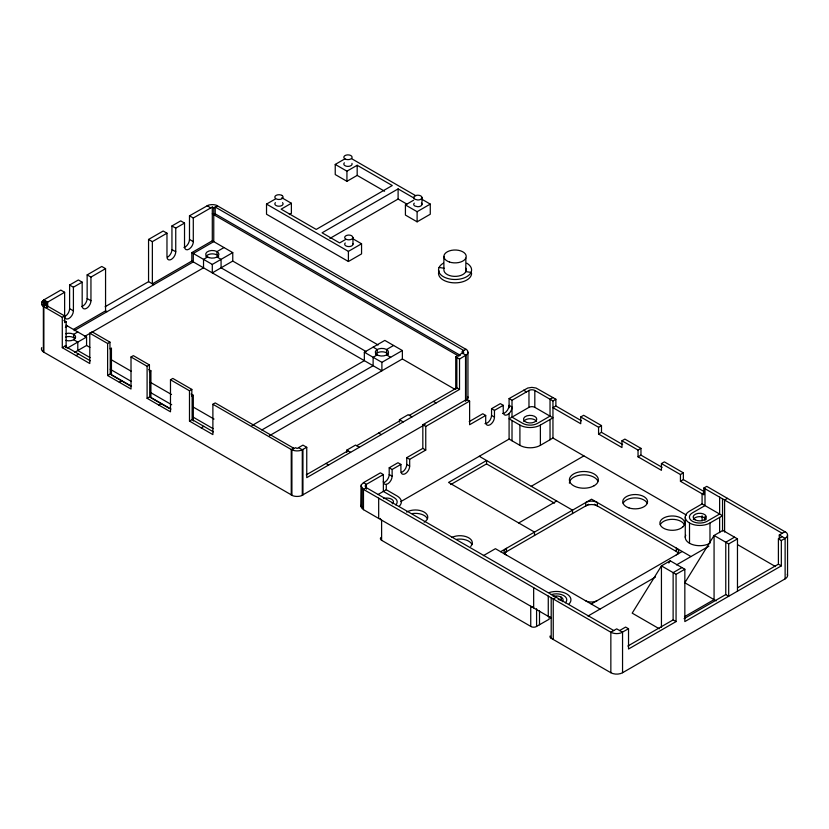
<?xml version="1.0" encoding="UTF-8"?>
<svg xmlns="http://www.w3.org/2000/svg" width="829" height="829" viewBox="0 0 829 829"><rect width="100%" height="100%" fill="white"/><g stroke="black" fill="none" stroke-linecap="round" stroke-linejoin="round"><path stroke-width="1.24" d="M66.113 347.703L66.123 321.797L63.885 320.502M509.089 407.785L509.089 398.573L512.011 400.262L528.975 390.469A4.135 2.383 0 0 1 534.819 390.469L552.953 400.935L552.953 438.033L540.384 445.339A14.476 8.352 0 0 1 519.907 445.339L509.089 439.09L509.089 413.443M512.011 440.779L512.011 420.521M519.907 445.339L519.907 425.08L509.089 418.832L528.975 407.35A4.135 2.383 0 0 1 534.819 407.35L552.953 417.816L540.384 425.08A14.476 8.352 0 0 1 519.907 425.08M534.498 535.513L534.498 532.094L591.554 499.193L690.971 556.539L708.899 546.197M540.384 445.339L540.384 425.08M550.031 439.764L550.031 419.505M553.244 639.48L553.244 598.963L556.166 597.274L613.771 630.537M572.507 513.565L572.507 510.146L479.266 456.282L400.842 501.586M610.849 672.733L610.849 632.226L616.693 628.848L622.548 632.226L622.548 672.733A8.269 4.777 0 0 1 610.849 672.733L551.202 638.299A4.135 2.383 0 0 1 550.124 635.988M661.438 627.46L661.438 565.875L670.215 560.808L684.837 569.254L684.837 621.584L781.332 565.875L781.332 540.549L785.125 538.353A8.269 4.777 0 0 0 786.441 532.591L706.754 486.364L703.831 488.043L703.831 494.799L680.443 481.297L680.443 474.54L661.438 463.566L661.438 470.323L638.04 456.82L638.04 450.064L640.962 448.375L640.962 455.131L662.133 467.349M627.822 646.05L673.127 619.895L673.138 572.632L681.904 567.564M619.626 630.537L625.605 627.076L628.527 628.765L628.537 649.014L676.06 621.584L676.06 574.321L684.837 569.254M685.272 537.347L685.272 517.089M689.51 543.254L689.51 522.995A14.476 8.352 0 0 1 689.51 511.172L702.08 503.918L722.546 515.731L722.546 530.923M709.976 543.254L709.976 522.995L722.546 515.731L722.546 498.851M719.624 532.612L719.624 517.42M724.598 532.031L724.598 500.032L727.52 498.343M737.468 538.871L728.701 543.928L728.691 596.258L725.769 594.569L725.769 542.239L734.546 537.171L737.468 538.871L737.468 591.201M737.831 587.606L778.4 564.186L778.4 538.86L782.203 536.664L785.125 538.353L785.125 578.86L622.548 672.733M779.281 538.819L779.281 534.974L785.156 531.617M787.55 575.492L787.55 534.985M450.758 484.55L486.54 463.898L486.571 460.509L448.562 482.447L534.498 532.094L500.612 551.689M41.73 302.077L41.73 304.544L43.875 306.689L62.289 317.32L64.631 315.973L64.631 292.285L60.828 290.088L43.875 299.88L41.73 302.077L47.087 304.119L43.367 306.305L43.367 351.838M550.124 616.973A4.135 2.383 0 0 0 551.202 618.04L363.475 509.659L361.05 506.281L361.33 484.789L363.475 482.644L380.428 472.851L383.361 474.54L383.361 491.421L394.179 497.669A10.342 5.969 0 0 1 395.816 504.871M361.05 506.281L361.33 505.048M668.848 563.005L670.215 560.808M64.082 316.74A6.207 3.585 -60 0 0 69.605 308.668L69.605 285.031L73.408 287.217L73.408 310.854A6.207 3.585 -60 0 1 66.828 319.041L65.916 318.761A6.207 3.585 -60 0 1 64.631 315.922L45.626 304.989L42.559 305.694L43.108 305.155M455.732 389.371L455.732 356.864L459.525 359.061L466.841 354.605A8.269 4.777 0 0 0 466.841 349.828L216.431 205.26A8.269 4.777 0 0 0 208.162 205.26L189.489 215.809L189.489 239.446A6.207 3.585 -60 0 1 183.965 247.529M425.163 424.479L301.228 495.804A8.269 4.777 0 0 1 292.958 495.804L43.875 352.221L43.875 306.689L45.626 304.989L41.73 304.544L45.636 303.279L64.631 292.285M45.688 307.735L48.03 306.378M66.123 321.797L64.662 322.647L64.631 315.973M588.631 504.26L504.509 552.819M628.527 628.765L620.828 632.983A8.269 4.777 0 0 1 610.849 632.226L363.475 489.4L361.05 486.022M69.605 285.031L78.372 279.964L82.175 282.161L82.175 305.787A6.207 3.585 -60 0 0 86.558 308.326A6.207 3.585 -60 0 0 90.952 300.73L90.952 277.093L87.149 274.896L87.149 298.533A6.207 3.585 -60 0 1 81.625 306.616M87.149 274.896L101.77 266.461L105.563 268.648L105.563 310.854L73.771 329.217M105.107 306.73L148.557 281.653L148.557 239.446L163.178 231.011L166.971 233.198L166.971 256.835A6.207 3.585 -60 0 0 171.365 259.363A6.207 3.585 -60 0 0 175.748 251.767L175.748 228.141L184.525 223.074L184.525 246.71A6.207 3.585 -60 0 0 191.095 247.291L192.007 245.964A6.207 3.585 -60 0 0 193.292 241.643L193.292 218.006L212.297 207.032L213.758 207.882L217.488 205.727M167.562 257.177A6.207 3.585 -60 0 0 171.945 249.581L171.945 225.944L180.722 220.877L184.525 223.074M73.408 287.217L82.175 282.161M90.952 277.093L105.563 268.648M148.557 239.446L152.36 241.643L166.971 233.198M213.758 214.68L215.219 213.83L460.406 355.392M353.05 238.866L361.558 243.778L361.558 253.902L348.398 261.498L266.523 214.234L266.523 204.1L275.301 199.033M384.594 191.23L357.175 175.406L346.936 181.313L335.237 174.556L335.237 164.432L344.014 159.365M269.508 435.671L402.366 358.967L402.366 350.532L381.9 362.346L381.9 370.791L191.831 261.052L191.831 252.617L212.297 240.793L232.762 252.617L232.762 261.052L378.107 344.968M65.367 327.32L67.553 326.056M289.331 214.566L291.383 213.385L291.383 203.26L281.145 209.167L316.232 229.426L392.262 185.53L357.175 165.272L346.936 171.178L335.237 164.432M191.831 261.052L152.36 283.85L152.36 241.643M74.133 330.698L193.292 261.902L193.292 253.456L213.758 241.643L213.758 207.882M77.791 331.963L73.698 334.325L73.698 337.652M207.623 257L203.53 259.373L203.53 267.808L84.465 336.543M223.996 247.55L216.98 251.601L216.98 254.98M62.289 317.32L62.289 347.662L66.102 345.465M62.289 347.662L89.781 363.527L89.781 333.185L92.123 331.838L109.956 342.139L109.956 348.885L111.438 348.035L111.438 374.998L130.578 386.045M74.61 352.366L86.568 345.465L86.568 337.03L67.553 347.993L65.367 346.729M191.831 252.617L212.297 264.43L232.762 252.617M232.762 261.052L212.297 272.876L212.297 264.43M76.04 355.6L78.672 354.076M89.781 333.185L107.615 343.486L109.956 342.139M414.552 198.4L398.107 188.908L322.087 232.804L339.631 242.928L345.766 239.384M329.911 238.41L398.107 199.033L406.884 204.1M107.615 343.486L107.615 375.516L131.013 389.019L131.013 356.988L133.345 355.641L149.427 364.926L149.427 371.682L150.919 370.822L150.919 397.785L168.992 408.22M107.615 375.516L110.247 373.993L131.51 386.273M421.401 198.981L430.272 204.1L430.272 214.234L417.111 221.83L405.422 215.074L405.422 204.95L413.609 200.214M119.314 382.273L121.946 380.749M131.013 356.988L147.096 366.273L149.427 364.926M266.523 204.1L348.398 251.374L361.558 243.778M405.422 204.95L417.111 211.696L430.272 204.1M147.096 366.273L147.096 398.303L170.484 411.816L170.484 379.786L172.826 378.428L191.831 389.402L191.831 396.158L193.312 395.298L193.312 420.977M147.096 398.303L149.728 396.79L170.992 409.07M158.785 405.06L161.417 403.536M170.484 379.786L189.489 390.76L191.831 389.402M189.489 390.76L189.489 421.101L212.887 434.603L212.887 404.262L215.219 402.915L294.171 448.489M189.489 421.101L192.121 419.578L213.385 431.857M201.188 427.847L203.82 426.334M251.964 425.546L364.345 360.656L364.345 352.221L384.822 340.398L402.366 350.532M377.216 354.916L373.123 357.289L373.123 365.724L261.85 429.961M393.588 345.465L386.573 349.517L386.573 352.895M293.59 448.157L291.248 449.505L212.887 404.262M462.302 353.641L462.302 351.372L466.033 349.227M455.732 356.864L463.774 352.221L462.302 351.372M291.248 495.037L291.248 449.505L292.958 450.261A8.269 4.777 0 0 0 301.228 450.261L306.751 447.308L306.751 477.649L459.525 389.443L459.525 359.061M346.802 452.385L346.802 450.137L355.579 445.069L359.382 447.266M399.443 422.002L399.443 419.743L408.21 414.687L412.013 416.873M306.274 474.841L347.942 450.789M356.708 445.722L400.573 420.396M409.339 415.339L456.862 387.899L459.525 389.443M401.226 472.489A6.207 3.585 -60 0 0 406.749 464.416L406.749 457.66L422.831 448.375L422.831 424.738L466.696 399.412L469.618 401.101L469.618 424.738L485.701 415.453L485.701 422.21A6.207 3.585 -60 0 0 490.084 424.738A6.207 3.585 -60 0 0 494.467 417.142L494.467 410.386L491.545 408.707L491.545 415.453A6.207 3.585 -60 0 1 484.965 423.64M422.831 424.738L425.754 426.427L469.618 401.101M383.682 482.623A6.207 3.585 -60 0 0 389.205 474.54L389.205 467.794L397.972 462.727L400.904 464.416L400.904 471.162A6.207 3.585 -60 0 0 405.288 473.701A6.207 3.585 -60 0 0 409.671 466.105L409.671 459.349L425.754 450.064L425.754 426.427M469.204 421.609L482.779 413.764L485.701 415.453M491.545 408.707L500.322 403.64L503.244 405.329L503.244 412.075A6.207 3.585 -60 0 0 508.768 413.785L509.825 412.666A6.207 3.585 -60 0 0 512.011 407.018L509.089 405.329A6.207 3.585 -60 0 1 502.509 413.516M509.089 398.573L527.762 388.024L531.897 387.381L536.031 388.024L555.876 399.246L555.876 406.003L581.43 420.759M383.361 474.54L366.397 484.333L363.475 482.644M389.205 467.794L392.127 469.473L400.904 464.416M494.467 410.386L503.244 405.329M556.166 597.274L366.397 487.711L363.475 489.4L363.475 509.659M378.055 494.488L386.283 489.732L397.101 495.98A14.476 8.352 0 0 1 399.402 506.073M552.953 397.557L550.031 399.246L550.031 416.127L537.451 423.391A10.342 5.969 0 0 1 522.83 423.391L512.011 417.142L512.011 400.262M552.953 400.935L555.876 399.246M555.876 406.003L552.953 407.692L580.735 423.723L580.735 416.977L583.657 415.288L601.491 425.588L601.491 432.334L622.652 444.562M479.266 456.282L509.089 439.09M580.735 416.977L598.569 427.277L601.491 425.588M598.569 427.277L598.569 434.023L601.491 432.334M531.265 486.281L583.896 455.898M598.569 434.023L621.957 447.536L621.957 440.779L624.879 439.09L640.962 448.375M518.736 522.964L556.715 501.027M638.04 456.82L640.962 455.131M483.359 555.658L495.421 548.694L600.03 609.087M661.438 463.566L664.361 461.877L683.365 472.851L683.365 479.608L703.925 491.473M680.443 474.54L683.365 472.851M680.443 481.297L683.365 479.608M704.028 492.664L702.08 493.783L702.08 503.918M380.967 537.43A4.135 2.394 0 0 0 381.62 540.321L531.607 626.869A4.135 2.383 0 0 0 535.741 626.869L549.15 619.222L549.15 616.693M591.253 604.02L682.194 551.503M587.968 616.051L655.48 577.046M676.547 564.87L690.971 556.539M684.464 616.724L714.07 599.636L714.07 535.482L722.836 530.415L734.546 537.171M684.101 618.631L725.769 594.569M42.559 305.694L44.206 304.823L42.113 305.072M44.206 304.823L42.828 305.424M439.08 267.466L444.271 268.275M471.038 272.409L465.846 271.611L465.846 258.12M43.367 300.316L47.087 302.419L47.098 306.865M351.641 158.702L415.857 195.779M281.808 197.737L291.383 203.26M621.957 440.779L638.04 450.064M703.831 488.043L782.234 533.306M463.774 350.532L215.219 207.032L215.219 213.83M779.281 534.974L782.203 536.664M207.115 205.727L210.835 207.882M462.302 353.061L466.033 355.216L466.033 400.79M523.596 390.2L526.519 391.889M778.4 538.86L781.332 540.549M212.297 213.83L458.955 356.242M189.489 215.809L193.292 218.006M778.4 564.186L781.332 565.875M552.953 438.033L686.474 515.11M737.893 544.829L775.55 566.59M728.701 543.928L714.07 535.482L684.827 582.756L716.194 600.859M171.945 225.944L175.748 228.141M402.366 358.967L454.841 389.267M189.489 239.446L193.292 241.643M216.98 257L221.074 259.373L221.074 267.808L366.418 351.724M373.123 347.154L377.216 349.517L377.216 352.895M386.573 354.916L390.666 357.289M491.545 415.453L494.467 417.142M364.345 352.221L381.9 362.346M171.945 249.581L175.748 251.767M433.463 401.412L436.137 402.946M678.495 553.648A8.269 4.767 -0.1 0 0 676.35 551.503L594.476 504.25M486.54 463.898L554.487 503.151M676.06 574.321L661.438 565.875L632.195 613.139L659.273 628.776M399.443 419.743L403.236 421.94M148.557 281.653L153.821 284.689M422.831 448.375L425.754 450.064M378.635 433.059L381.309 434.603M406.749 457.66L409.671 459.349M406.749 464.416L409.671 466.105M673.127 619.895L676.06 621.584M87.149 298.533L90.952 300.73M389.205 474.54L392.127 476.229A6.207 3.585 -60 0 1 386.604 484.312L385.547 484.416A6.207 3.585 -60 0 1 383.361 481.297M105.563 310.854L107.034 311.704M346.802 450.137L350.605 452.333M69.605 308.668L73.408 310.854M306.751 447.308L302.948 445.121L297.093 448.489L295.632 447.65L291.912 449.795L291.912 495.338M43.875 299.88L47.667 302.077L47.667 307.082M298.554 447.65L302.284 449.795L302.284 495.338M326.004 463.452L328.678 464.986M148.774 369.589L150.919 370.822M191.084 394.013L193.312 395.298M66.092 325.206L86.568 337.03M86.568 345.465L89.915 347.403M111.159 359.672L131.283 371.288M150.287 382.262L171.53 394.521M192.774 406.79L214.017 419.049M73.698 339.724L77.791 342.087L77.791 350.532L90.092 357.631M110.216 369.247L131.459 381.516M150.463 392.49L171.707 404.749M192.95 417.018L213.074 428.634M64.921 346.139L90.299 360.791M43.875 352.221L42.559 351.227A8.269 4.777 0 0 1 41.73 347.61M42.559 300.917L45.636 303.279M352.967 237.446L351.765 235.757A4.135 2.383 0 0 0 344.843 236.825L344.698 237.446A4.135 2.383 0 0 0 348.833 239.83A4.135 2.383 0 0 0 352.967 237.446L352.967 244.192A4.135 2.383 0 0 1 348.833 246.586A4.135 2.383 0 0 1 344.698 244.192L344.843 243.581A4.135 2.383 0 0 1 345.258 243.001M352.833 243.581L352.967 244.192M676.35 551.503L676.35 548.104A8.269 4.767 -0.1 0 1 676.34 554.85M530.747 626.413L530.726 606.217L531.586 606.683A4.135 2.383 0 0 0 532.581 606.921M381.62 540.321L381.599 520.125A4.135 2.394 0 0 1 380.387 518.436M719.624 497.162L719.624 514.042L707.054 521.306A10.342 5.969 0 0 1 692.433 521.306A10.342 5.969 0 0 1 692.433 512.861L705.002 505.607L705.002 488.727M705.002 516.581L705.002 520.374M702.08 515.731L702.08 520.799M553.15 596.497A6.611 3.824 0 0 1 561.14 597.108L561.14 600.486A6.611 3.824 0 0 0 558.176 599.491M551.202 597.782L551.202 638.299M548.27 596.092L548.27 616.351M539.503 610.859L539.503 624.797M536.581 608.755L536.581 626.475M534.819 390.469L534.819 407.35M533.658 587.647L533.658 607.906M528.975 390.469L528.975 407.35M467.95 352.221L467.95 397.796M465.525 355.6L465.525 401.174M456.862 357.517L456.862 387.899M443.888 256.451L443.888 269.943A11.16 6.445 0 0 0 456.51 276.326A11.16 6.445 0 0 0 465.846 268.275M421.982 197.603A4.135 2.383 0 0 1 417.847 199.986L414.925 199.292A4.135 2.383 0 0 1 416.78 195.292L417.847 195.219A4.135 2.383 0 0 1 421.982 197.603L421.982 204.359M417.111 211.696L417.111 221.83M398.107 188.908L398.107 199.033M392.127 469.473L392.127 476.229M386.283 484.343L386.283 489.732M378.677 498.177L378.677 518.436M366.397 489.162L366.397 484.333A4.135 2.383 0 0 0 366.397 487.711M362.159 488.405L362.159 508.664M361.33 484.789L361.33 507.514M357.175 165.272L357.175 175.406M348.398 251.374L348.398 261.498M346.936 171.178L346.936 181.313M302.948 449.505L302.948 495.037M212.297 207.032L212.297 240.793M192.121 395.993L192.121 419.578M149.728 371.516L149.728 396.79M110.247 348.719L110.247 373.993M467.66 396.563A8.269 4.777 0 0 1 466.841 400.189M205.903 256.689A6.611 3.824 0 0 1 212.297 253.861A6.611 3.824 0 0 1 218.69 256.689M65.709 333.714A6.611 3.824 0 0 1 75.636 337.03A6.611 3.824 0 0 1 65.709 340.336M65.709 337.04A6.611 3.824 0 0 1 74.745 338.439M375.506 354.605A6.611 3.824 0 0 1 381.9 351.776A6.611 3.824 0 0 1 388.283 354.605M421.422 203.157A4.135 2.383 0 0 1 417.847 206.742L414.925 206.038A4.135 2.383 0 0 1 414.262 203.157M351.952 163.386A4.135 2.383 0 0 1 350.025 166.069A4.135 2.383 0 0 1 345.04 165.696L344.377 165.199A4.135 2.383 0 0 1 344.377 162.816M282.534 202.649A4.135 2.383 0 0 1 278.948 206.234A4.135 2.383 0 0 1 275.373 202.649M549.223 592.569A14.476 8.352 0 0 1 566.694 593.896A14.476 8.352 0 0 1 568.995 603.989M406.593 512.073A12.404 7.16 0 0 1 424.137 512.073A12.404 7.16 0 0 1 424.137 522.208M412.158 513.597A12.404 7.16 0 0 1 427.349 518.664M451.96 537.379A12.404 7.16 0 0 1 467.908 537.379A12.404 7.16 0 0 1 470.675 546.446M456.717 539.327A12.404 7.16 0 0 1 471.919 544.394M709.044 543.741A14.476 8.352 0 0 1 691.966 544.394A14.476 8.352 0 0 1 685.759 535.182M569.399 483.214A14.476 8.352 0 0 1 581.979 474.924A14.476 8.352 0 0 1 597.854 481.048M693.345 519.472A6.611 3.824 0 0 1 699.738 516.643A6.611 3.824 0 0 1 706.132 519.472M561.14 597.108A6.611 3.824 0 0 1 562.186 601.719M709.976 522.995A14.476 8.352 0 0 1 689.51 522.995M523.752 421.557A6.611 3.824 0 0 1 530.145 418.728A6.611 3.824 0 0 1 536.539 421.557M506.467 555.067A8.269 4.777 0 0 1 505.151 549.306L506.467 548.311L506.457 551.699L505.141 552.684A8.269 4.777 0 0 0 504.322 553.834M597.108 600.652A8.269 4.777 0 0 1 585.409 600.652M551.295 594.642A10.342 5.969 0 0 1 563.772 595.585A10.342 5.969 0 0 1 565.409 602.787M383.558 498.581A6.611 3.824 0 0 1 391.547 499.193A6.611 3.824 0 0 1 392.594 503.804M660.309 524.643A12.404 7.16 0 0 1 672.298 519.327A12.404 7.16 0 0 1 684.277 524.643M623.18 503.203A12.404 7.16 0 0 1 635.159 497.887A12.404 7.16 0 0 1 647.138 503.203M787.26 574.248A8.269 4.777 0 0 1 785.125 578.87M391.547 502.571A6.611 3.824 0 0 1 392.594 503.358M471.597 273.311A16.539 9.554 0 0 1 452.893 282.782A16.539 9.554 0 0 1 439.08 270.845M466.758 263.187A16.539 9.554 0 0 1 466.758 276.689A16.539 9.554 0 0 1 443.36 276.689A16.539 9.554 0 0 1 443.36 263.187M683.034 526.716L681.065 528.208A12.404 7.16 0 0 1 660.64 525.586A12.404 7.16 0 0 1 673.376 516.001A12.404 7.16 0 0 1 683.034 526.716M594.103 485.763L591.108 487.089A14.476 8.352 0 0 1 569.45 480.582A14.476 8.352 0 0 1 588.818 472.002A14.476 8.352 0 0 1 594.103 485.763M597.398 502.519L595.688 501.763A8.269 4.777 0 0 0 585.699 502.529L585.699 505.949A8.269 4.777 0 0 1 595.688 505.193L597.398 505.939L597.398 502.519M281.881 195.406L281.021 195.033A4.135 2.383 0 0 0 274.834 196.887A4.135 2.383 0 0 0 280.368 199.343A4.135 2.383 0 0 0 281.881 195.406M345.04 158.94L344.377 158.443A4.135 2.383 0 0 1 347.6 154.878A4.135 2.383 0 0 1 351.848 158.07A4.135 2.383 0 0 1 345.04 158.94M208.991 257.612A6.611 3.824 0 0 0 218.918 254.306A6.611 3.824 0 0 0 208.991 251A6.611 3.824 0 0 0 208.991 257.612M378.584 355.527A6.611 3.824 0 0 0 388.511 352.221A6.611 3.824 0 0 0 378.584 348.916A6.611 3.824 0 0 0 378.584 355.527M628.952 507.897A12.404 7.16 0 0 0 647.563 501.7A12.404 7.16 0 0 0 628.952 495.493A12.404 7.16 0 0 0 628.952 507.897M695.065 519.783A6.611 3.824 0 0 0 706.132 518.073A6.611 3.824 0 0 0 698.028 513.4A6.611 3.824 0 0 0 695.065 519.783M526.84 422.479A6.611 3.824 0 0 0 536.757 419.173A6.611 3.824 0 0 0 526.84 415.857A6.611 3.824 0 0 0 526.84 422.479M449.473 262.026A11.16 6.445 0 0 0 466.219 256.451A11.16 6.445 0 0 0 449.473 250.866A11.16 6.445 0 0 0 449.473 262.026"/></g></svg>
